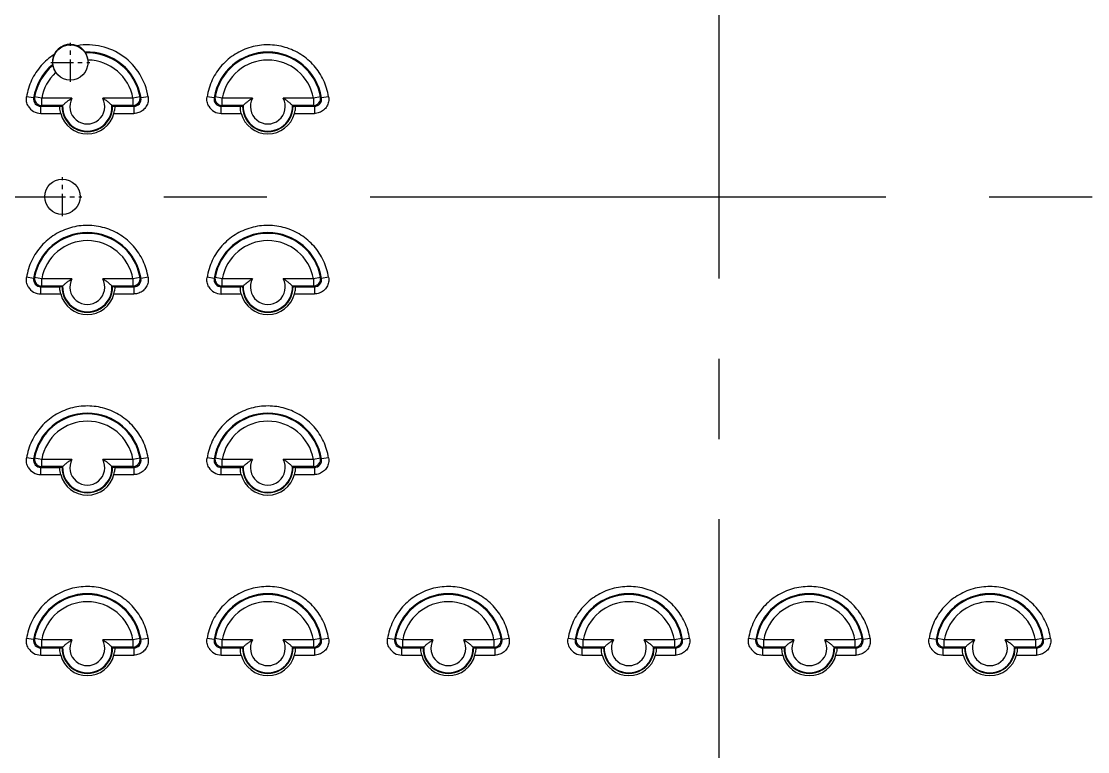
# Model space of a CAD drawing. Header units: millimetres. Extents: x 2151 to 2806, y 681 to 1136.
# Drawn here: x 2571.8 to 2630.9, y 838.9 to 879.3 of the extents above; entities that cross this region are included whole.
import ezdxf

# ---------------------------------------------------------------- set-up
doc = ezdxf.new("R2010")
doc.units = ezdxf.units.MM
doc.linetypes.add('CENTER', pattern=[50.8, 31.75, -6.35, 6.35, -6.35])

msp = doc.modelspace()

# ---------------------------------------------------------------- linework, layer by layer
at = {"color": 1, "linetype": 'CENTER', "ltscale": 0.7}
msp.add_line((2610.463, 793.947), (2610.463, 943.723), dxfattribs=at)
at = {"color": 1, "linetype": 'CENTER', "ltscale": 0.039162}
for p, q in [((2574.523, 875.958), (2574.523, 878.112)), ((2573.446, 877.035), (2575.6, 877.035)), ((2574.084, 868.519), (2574.084, 870.673)), ((2573.007, 869.596), (2575.161, 869.596))]:
    msp.add_line(p, q, dxfattribs=at)
at = {"color": 7, "linetype": 'Continuous'}
for p, q in [((2572.489, 875.072), (2572.094, 875.136)), ((2572.934, 875.052), (2572.541, 875.123)), ((2572.934, 874.652), (2572.934, 875.052)), ((2574.608, 875.052), (2572.934, 875.052)), ((2577.99, 875.052), (2576.317, 875.052)), ((2578.385, 875.123), (2577.991, 875.052)), ((2577.991, 875.052), (2577.991, 874.652)), ((2578.831, 875.136), (2578.437, 875.072)), ((2582.489, 875.072), (2582.094, 875.136)), ((2582.934, 875.052), (2582.541, 875.123)), ((2582.934, 874.652), (2582.934, 875.052)), ((2584.608, 875.052), (2582.934, 875.052)), ((2587.99, 875.052), (2586.317, 875.052)), ((2588.385, 875.123), (2587.991, 875.052)), ((2587.991, 875.052), (2587.991, 874.652)), ((2588.831, 875.136), (2588.437, 875.072)), ((2572.883, 874.21), (2572.883, 874.609)), ((2572.883, 874.609), (2573.952, 874.609)), ((2574.096, 874.652), (2572.934, 874.652)), ((2573.963, 874.62), (2574.063, 874.62)), ((2577.991, 874.652), (2576.83, 874.652)), ((2576.862, 874.62), (2576.962, 874.62)), ((2576.974, 874.609), (2578.042, 874.609)), ((2578.042, 874.609), (2578.042, 874.21)), ((2582.883, 874.21), (2582.883, 874.609)), ((2582.883, 874.609), (2583.952, 874.609)), ((2584.096, 874.652), (2582.934, 874.652)), ((2583.963, 874.62), (2584.063, 874.62)), ((2587.991, 874.652), (2586.83, 874.652)), ((2586.862, 874.62), (2586.962, 874.62)), ((2586.974, 874.609), (2588.042, 874.609)), ((2588.042, 874.609), (2588.042, 874.21)), ((2572.883, 874.21), (2573.988, 874.21)), ((2576.937, 874.21), (2578.042, 874.21)), ((2582.883, 874.21), (2583.988, 874.21)), ((2586.937, 874.21), (2588.042, 874.21)), ((2572.489, 865.072), (2572.094, 865.136)), ((2572.934, 865.052), (2572.541, 865.123)), ((2572.934, 864.652), (2572.934, 865.052)), ((2574.608, 865.052), (2572.934, 865.052)), ((2577.99, 865.052), (2576.317, 865.052)), ((2578.385, 865.123), (2577.991, 865.052)), ((2577.991, 865.052), (2577.991, 864.652)), ((2578.831, 865.136), (2578.437, 865.072)), ((2582.489, 865.072), (2582.094, 865.136)), ((2582.934, 865.052), (2582.541, 865.123)), ((2582.934, 864.652), (2582.934, 865.052)), ((2584.608, 865.052), (2582.934, 865.052)), ((2587.99, 865.052), (2586.317, 865.052)), ((2588.385, 865.123), (2587.991, 865.052)), ((2587.991, 865.052), (2587.991, 864.652)), ((2588.831, 865.136), (2588.437, 865.072)), ((2572.883, 864.21), (2572.883, 864.609)), ((2572.883, 864.609), (2573.952, 864.609)), ((2574.096, 864.652), (2572.934, 864.652)), ((2573.963, 864.62), (2574.063, 864.62)), ((2577.991, 864.652), (2576.83, 864.652)), ((2576.862, 864.62), (2576.962, 864.62)), ((2576.974, 864.609), (2578.042, 864.609)), ((2578.042, 864.609), (2578.042, 864.21)), ((2582.883, 864.21), (2582.883, 864.609)), ((2582.883, 864.609), (2583.952, 864.609)), ((2584.096, 864.652), (2582.934, 864.652)), ((2583.963, 864.62), (2584.063, 864.62)), ((2587.991, 864.652), (2586.83, 864.652)), ((2586.862, 864.62), (2586.962, 864.62)), ((2586.974, 864.609), (2588.042, 864.609)), ((2588.042, 864.609), (2588.042, 864.21)), ((2572.883, 864.21), (2573.988, 864.21)), ((2576.937, 864.21), (2578.042, 864.21)), ((2582.883, 864.21), (2583.988, 864.21)), ((2586.937, 864.21), (2588.042, 864.21)), ((2572.489, 855.072), (2572.094, 855.136)), ((2572.934, 855.052), (2572.541, 855.123)), ((2572.934, 854.652), (2572.934, 855.052)), ((2574.608, 855.052), (2572.934, 855.052)), ((2577.99, 855.052), (2576.317, 855.052)), ((2578.385, 855.123), (2577.991, 855.052)), ((2577.991, 855.052), (2577.991, 854.652)), ((2578.831, 855.136), (2578.437, 855.072)), ((2582.489, 855.072), (2582.094, 855.136)), ((2582.934, 855.052), (2582.541, 855.123)), ((2582.934, 854.652), (2582.934, 855.052)), ((2584.608, 855.052), (2582.934, 855.052)), ((2587.99, 855.052), (2586.317, 855.052)), ((2588.385, 855.123), (2587.991, 855.052)), ((2587.991, 855.052), (2587.991, 854.652)), ((2588.831, 855.136), (2588.437, 855.072)), ((2572.883, 854.21), (2572.883, 854.609)), ((2572.883, 854.609), (2573.952, 854.609)), ((2572.883, 854.21), (2573.988, 854.21)), ((2574.096, 854.652), (2572.934, 854.652)), ((2573.963, 854.62), (2574.063, 854.62)), ((2577.991, 854.652), (2576.83, 854.652)), ((2576.862, 854.62), (2576.962, 854.62)), ((2576.937, 854.21), (2578.042, 854.21)), ((2576.974, 854.609), (2578.042, 854.609)), ((2578.042, 854.609), (2578.042, 854.21)), ((2582.883, 854.21), (2582.883, 854.609)), ((2582.883, 854.609), (2583.952, 854.609)), ((2582.883, 854.21), (2583.988, 854.21)), ((2584.096, 854.652), (2582.934, 854.652)), ((2583.963, 854.62), (2584.063, 854.62)), ((2587.991, 854.652), (2586.83, 854.652)), ((2586.862, 854.62), (2586.962, 854.62)), ((2586.937, 854.21), (2588.042, 854.21)), ((2586.974, 854.609), (2588.042, 854.609)), ((2588.042, 854.609), (2588.042, 854.21)), ((2572.489, 845.072), (2572.094, 845.136)), ((2572.934, 845.052), (2572.541, 845.123)), ((2572.934, 844.652), (2572.934, 845.052)), ((2574.608, 845.052), (2572.934, 845.052)), ((2577.99, 845.052), (2576.317, 845.052)), ((2578.385, 845.123), (2577.991, 845.052)), ((2577.991, 845.052), (2577.991, 844.652)), ((2578.831, 845.136), (2578.437, 845.072)), ((2582.489, 845.072), (2582.094, 845.136)), ((2582.934, 845.052), (2582.541, 845.123)), ((2582.934, 844.652), (2582.934, 845.052)), ((2584.608, 845.052), (2582.934, 845.052)), ((2587.99, 845.052), (2586.317, 845.052)), ((2588.385, 845.123), (2587.991, 845.052)), ((2587.991, 845.052), (2587.991, 844.652)), ((2588.831, 845.136), (2588.437, 845.072)), ((2592.489, 845.072), (2592.094, 845.136)), ((2592.934, 845.052), (2592.541, 845.123)), ((2592.934, 844.652), (2592.934, 845.052)), ((2594.608, 845.052), (2592.934, 845.052)), ((2597.99, 845.052), (2596.317, 845.052)), ((2598.385, 845.123), (2597.991, 845.052)), ((2597.991, 845.052), (2597.991, 844.652)), ((2598.831, 845.136), (2598.437, 845.072)), ((2602.489, 845.072), (2602.094, 845.136)), ((2602.934, 845.052), (2602.541, 845.123)), ((2604.608, 845.052), (2602.934, 845.052)), ((2602.934, 844.652), (2602.934, 845.052)), ((2607.99, 845.052), (2606.317, 845.052)), ((2608.385, 845.123), (2607.991, 845.052)), ((2607.991, 845.052), (2607.991, 844.652)), ((2608.831, 845.136), (2608.437, 845.072)), ((2612.489, 845.072), (2612.094, 845.136)), ((2612.934, 845.052), (2612.541, 845.123)), ((2614.608, 845.052), (2612.934, 845.052)), ((2612.934, 844.652), (2612.934, 845.052)), ((2617.99, 845.052), (2616.317, 845.052)), ((2618.385, 845.123), (2617.991, 845.052)), ((2617.991, 845.052), (2617.991, 844.652)), ((2618.831, 845.136), (2618.437, 845.072)), ((2622.489, 845.072), (2622.094, 845.136)), ((2622.934, 845.052), (2622.541, 845.123)), ((2624.608, 845.052), (2622.934, 845.052)), ((2622.934, 844.652), (2622.934, 845.052)), ((2627.99, 845.052), (2626.317, 845.052)), ((2628.385, 845.123), (2627.991, 845.052)), ((2627.991, 845.052), (2627.991, 844.652)), ((2628.831, 845.136), (2628.437, 845.072)), ((2572.883, 844.21), (2572.883, 844.609)), ((2572.883, 844.609), (2573.952, 844.609)), ((2572.883, 844.21), (2573.988, 844.21)), ((2574.096, 844.652), (2572.934, 844.652)), ((2573.963, 844.62), (2574.063, 844.62)), ((2577.991, 844.652), (2576.83, 844.652)), ((2576.862, 844.62), (2576.962, 844.62)), ((2576.937, 844.21), (2578.042, 844.21)), ((2576.974, 844.609), (2578.042, 844.609)), ((2578.042, 844.609), (2578.042, 844.21)), ((2582.883, 844.21), (2582.883, 844.609)), ((2582.883, 844.609), (2583.952, 844.609)), ((2582.883, 844.21), (2583.988, 844.21)), ((2584.096, 844.652), (2582.934, 844.652)), ((2583.963, 844.62), (2584.063, 844.62)), ((2587.991, 844.652), (2586.83, 844.652)), ((2586.862, 844.62), (2586.962, 844.62)), ((2586.937, 844.21), (2588.042, 844.21)), ((2586.974, 844.609), (2588.042, 844.609)), ((2588.042, 844.609), (2588.042, 844.21)), ((2592.883, 844.609), (2593.952, 844.609)), ((2592.883, 844.21), (2592.883, 844.609)), ((2592.883, 844.21), (2593.988, 844.21)), ((2594.096, 844.652), (2592.934, 844.652)), ((2593.963, 844.62), (2594.063, 844.62)), ((2597.991, 844.652), (2596.83, 844.652)), ((2596.862, 844.62), (2596.962, 844.62)), ((2596.937, 844.21), (2598.042, 844.21)), ((2596.974, 844.609), (2598.042, 844.609)), ((2598.042, 844.609), (2598.042, 844.21)), ((2602.883, 844.609), (2603.952, 844.609)), ((2602.883, 844.21), (2602.883, 844.609)), ((2602.883, 844.21), (2603.988, 844.21)), ((2604.096, 844.652), (2602.934, 844.652)), ((2603.963, 844.62), (2604.063, 844.62)), ((2607.991, 844.652), (2606.83, 844.652)), ((2606.862, 844.62), (2606.962, 844.62)), ((2606.937, 844.21), (2608.042, 844.21)), ((2606.974, 844.609), (2608.042, 844.609)), ((2608.042, 844.609), (2608.042, 844.21)), ((2612.883, 844.609), (2613.952, 844.609)), ((2612.883, 844.21), (2612.883, 844.609)), ((2612.883, 844.21), (2613.988, 844.21)), ((2614.096, 844.652), (2612.934, 844.652)), ((2613.963, 844.62), (2614.063, 844.62)), ((2617.991, 844.652), (2616.83, 844.652)), ((2616.862, 844.62), (2616.962, 844.62)), ((2616.937, 844.21), (2618.042, 844.21)), ((2616.974, 844.609), (2618.042, 844.609)), ((2618.042, 844.609), (2618.042, 844.21)), ((2622.883, 844.609), (2623.952, 844.609)), ((2622.883, 844.21), (2622.883, 844.609)), ((2622.883, 844.21), (2623.988, 844.21)), ((2624.096, 844.652), (2622.934, 844.652)), ((2623.963, 844.62), (2624.063, 844.62)), ((2627.991, 844.652), (2626.83, 844.652)), ((2626.862, 844.62), (2626.962, 844.62)), ((2626.937, 844.21), (2628.042, 844.21)), ((2626.974, 844.609), (2628.042, 844.609)), ((2628.042, 844.609), (2628.042, 844.21))]:
    msp.add_line(p, q, dxfattribs=at)
at = {"color": 1, "linetype": 'CENTER', "ltscale": 0.9}
msp.add_line((2499.688, 869.596), (2726.342, 869.596), dxfattribs=at)
at = {"color": 7, "linetype": 'Continuous'}
for centre in [(2574.523, 877.035), (2574.084, 869.596)]:
    msp.add_circle(centre, 0.979, dxfattribs=at)
for centre, radius, start, end in [((2574.523, 877.035), 1, 67.78946, 154.33184), ((2575.463, 874.596), 3.412, 9.06169, 99.47011), ((2575.463, 874.596), 3.012, 9.10237, 92.28818), ((2574.495, 877.173), 0.951, 24.19705, 27.01294), ((2575.463, 874.596), 2.969, 10.22569, 91.93103), ((2585.463, 874.596), 3.012, 9.10237, 170.89763), ((2585.463, 874.596), 2.969, 10.22569, 169.77418), ((2575.463, 874.596), 3.012, 129.83313, 170.89763), ((2575.463, 874.596), 2.969, 130.19027, 169.77418), ((2574.452, 877.157), 0.951, 195.10816, 197.92446), ((2575.463, 874.596), 2.569, 10.22851, 89.07067), ((2585.463, 874.596), 2.569, 10.22851, 169.77324), ((2575.463, 874.596), 2.569, 133.05063, 169.77324), ((2572.882, 875.008), 0.399, 170.87638, 270.15357), ((2577.946, 869.504), 7.797, 133.89223, 134.42603), ((2575.463, 874.596), 0.968, 151.89844, 28.10156), ((2577.99, 875.053), 0.4, 270.10403, 10.12189), ((2578.043, 875.008), 0.399, 269.85542, 9.24643), ((2573.102, 869.63), 7.621, 45.57064, 46.11672), ((2582.882, 875.008), 0.399, 170.87638, 270.15357), ((2587.946, 869.504), 7.797, 133.89223, 134.42603), ((2585.463, 874.596), 0.968, 151.89844, 28.10156), ((2587.99, 875.053), 0.4, 270.10403, 10.12189), ((2588.043, 875.008), 0.399, 269.85542, 9.24643), ((2583.102, 869.63), 7.621, 45.57064, 46.11672), ((2572.884, 875.01), 0.8, 210.57449, 269.97824), ((2575.463, 874.596), 1.4, 178.99954, 1.00046), ((2575.463, 874.596), 1.368, 177.63893, 2.36107), ((2575.662, 874.545), 1.319, 345.2528, 352.68797), ((2573.995, 871.604), 4.232, 45.25541, 45.46668), ((2573.525, 869.31), 6.963, 49.55524, 50.10223), ((2582.884, 875.01), 0.801, 210.57447, 269.97859), ((2585.463, 874.596), 1.4, 178.99954, 1.00046), ((2585.463, 874.596), 1.368, 177.63893, 2.36107), ((2585.662, 874.545), 1.319, 345.2528, 352.68797), ((2583.995, 871.604), 4.232, 45.25541, 45.46668), ((2583.525, 869.31), 6.963, 49.55524, 50.10223), ((2575.463, 874.596), 1.524, 194.67807, 345.32193), ((2585.463, 874.596), 1.524, 194.67807, 345.32193), ((2575.463, 864.596), 3.012, 9.10237, 170.89763), ((2575.463, 864.596), 2.969, 10.22569, 169.77418), ((2585.463, 864.596), 3.012, 9.10237, 170.89763), ((2585.463, 864.596), 2.969, 10.22569, 169.77418), ((2575.463, 864.596), 2.569, 10.22851, 169.77324), ((2585.463, 864.596), 2.569, 10.22851, 169.77324), ((2572.882, 865.008), 0.399, 170.87638, 270.15357), ((2577.946, 859.504), 7.797, 133.89223, 134.42603), ((2575.463, 864.596), 0.968, 151.89844, 28.10156), ((2577.99, 865.053), 0.4, 270.10403, 10.12189), ((2578.043, 865.008), 0.399, 269.85542, 9.24643), ((2573.102, 859.63), 7.621, 45.57064, 46.11672), ((2582.882, 865.008), 0.399, 170.87638, 270.15357), ((2587.946, 859.504), 7.797, 133.89223, 134.42603), ((2585.463, 864.596), 0.968, 151.89844, 28.10156), ((2587.99, 865.053), 0.4, 270.10403, 10.12189), ((2588.043, 865.008), 0.399, 269.85542, 9.24643), ((2583.102, 859.63), 7.621, 45.57064, 46.11672), ((2572.884, 865.01), 0.8, 210.57449, 269.97823), ((2575.463, 864.596), 1.4, 178.99954, 1.00046), ((2575.463, 864.596), 1.368, 177.63893, 2.36107), ((2575.662, 864.545), 1.319, 345.2528, 352.68797), ((2573.995, 861.604), 4.232, 45.25541, 45.46668), ((2573.525, 859.31), 6.963, 49.55524, 50.10223), ((2582.884, 865.01), 0.801, 210.57447, 269.97858), ((2585.463, 864.596), 1.4, 178.99954, 1.00046), ((2585.463, 864.596), 1.368, 177.63893, 2.36107), ((2585.662, 864.545), 1.319, 345.2528, 352.68797), ((2583.995, 861.604), 4.232, 45.25541, 45.46668), ((2583.525, 859.31), 6.963, 49.55524, 50.10223), ((2575.463, 864.596), 1.524, 194.67807, 345.32193), ((2585.463, 864.596), 1.524, 194.67807, 345.32193), ((2575.463, 854.596), 3.012, 9.10237, 170.89763), ((2575.463, 854.596), 2.969, 10.22569, 169.77418), ((2575.463, 854.596), 2.569, 10.22851, 169.77324), ((2585.463, 854.596), 3.012, 9.10237, 170.89763), ((2585.463, 854.596), 2.969, 10.22569, 169.77418), ((2585.463, 854.596), 2.569, 10.22851, 169.77324), ((2572.882, 855.008), 0.399, 170.87638, 270.15357), ((2577.946, 849.504), 7.797, 133.89223, 134.42603), ((2575.463, 854.596), 0.968, 151.89844, 28.10156), ((2577.99, 855.053), 0.4, 270.10403, 10.12189), ((2578.043, 855.008), 0.399, 269.85542, 9.24643), ((2573.102, 849.63), 7.621, 45.57064, 46.11672), ((2582.882, 855.008), 0.399, 170.87638, 270.15357), ((2587.946, 849.504), 7.797, 133.89223, 134.42603), ((2585.463, 854.596), 0.968, 151.89844, 28.10156), ((2587.99, 855.053), 0.4, 270.10403, 10.12189), ((2588.043, 855.008), 0.399, 269.85542, 9.24643), ((2583.102, 849.63), 7.621, 45.57064, 46.11672), ((2572.884, 855.01), 0.8, 210.5745, 269.97823), ((2575.463, 854.596), 1.524, 194.67807, 345.32193), ((2575.463, 854.596), 1.4, 178.99954, 1.00046), ((2575.463, 854.596), 1.368, 177.63893, 2.36107), ((2575.662, 854.545), 1.319, 345.2528, 352.68797), ((2573.995, 851.604), 4.232, 45.25541, 45.46668), ((2573.525, 849.31), 6.963, 49.55524, 50.10223), ((2582.884, 855.01), 0.801, 210.57447, 269.97857), ((2585.463, 854.596), 1.524, 194.67807, 345.32193), ((2585.463, 854.596), 1.4, 178.99954, 1.00046), ((2585.463, 854.596), 1.368, 177.63893, 2.36107), ((2585.662, 854.545), 1.319, 345.2528, 352.68797), ((2583.995, 851.604), 4.232, 45.25541, 45.46668), ((2583.525, 849.31), 6.963, 49.55524, 50.10223), ((2575.463, 844.596), 3.012, 9.10237, 170.89763), ((2575.463, 844.596), 2.969, 10.22569, 169.77418), ((2575.463, 844.596), 2.569, 10.22851, 169.77324), ((2585.463, 844.596), 3.012, 9.10237, 170.89763), ((2585.463, 844.596), 2.969, 10.22569, 169.77418), ((2585.463, 844.596), 2.569, 10.22851, 169.77324), ((2595.463, 844.596), 3.012, 9.10237, 170.89763), ((2595.463, 844.596), 2.969, 10.22569, 169.77418), ((2595.463, 844.596), 2.569, 10.22851, 169.77324), ((2605.463, 844.596), 3.012, 9.10237, 170.89763), ((2605.463, 844.596), 2.969, 10.22569, 169.77418), ((2605.463, 844.596), 2.569, 10.22851, 169.77324), ((2615.463, 844.596), 3.012, 9.10237, 170.89763), ((2615.463, 844.596), 2.969, 10.22569, 169.77418), ((2615.463, 844.596), 2.569, 10.22851, 169.77324), ((2625.463, 844.596), 3.012, 9.10237, 170.89763), ((2625.463, 844.596), 2.969, 10.22569, 169.77418), ((2625.463, 844.596), 2.569, 10.22851, 169.77324), ((2572.882, 845.008), 0.399, 170.87638, 270.15357), ((2577.946, 839.504), 7.797, 133.89223, 134.42603), ((2575.463, 844.596), 0.968, 151.89844, 28.10156), ((2577.99, 845.053), 0.4, 270.10403, 10.12189), ((2578.043, 845.008), 0.399, 269.85543, 9.24643), ((2573.102, 839.63), 7.621, 45.57064, 46.11672), ((2582.882, 845.008), 0.399, 170.87638, 270.15357), ((2587.946, 839.504), 7.797, 133.89223, 134.42603), ((2585.463, 844.596), 0.968, 151.89844, 28.10156), ((2587.99, 845.053), 0.4, 270.10403, 10.12189), ((2588.043, 845.008), 0.399, 269.85542, 9.24643), ((2583.102, 839.63), 7.621, 45.57064, 46.11672), ((2592.882, 845.008), 0.399, 170.87638, 270.15357), ((2597.946, 839.504), 7.797, 133.89223, 134.42603), ((2595.463, 844.596), 0.968, 151.89844, 28.10156), ((2597.99, 845.053), 0.4, 270.10403, 10.12189), ((2598.043, 845.008), 0.399, 269.85542, 9.24643), ((2593.102, 839.63), 7.621, 45.57064, 46.11672), ((2602.882, 845.008), 0.399, 170.87638, 270.15357), ((2607.946, 839.504), 7.797, 133.89223, 134.42603), ((2605.463, 844.596), 0.968, 151.89844, 28.10156), ((2607.99, 845.053), 0.4, 270.10403, 10.12189), ((2608.043, 845.008), 0.399, 269.85542, 9.24643), ((2603.102, 839.63), 7.621, 45.57064, 46.11672), ((2612.882, 845.008), 0.399, 170.87638, 270.15357), ((2617.946, 839.504), 7.797, 133.89223, 134.42603), ((2615.463, 844.596), 0.968, 151.89844, 28.10156), ((2617.99, 845.053), 0.4, 270.10403, 10.12189), ((2618.043, 845.008), 0.399, 269.85543, 9.24643), ((2613.102, 839.63), 7.621, 45.57064, 46.11672), ((2622.882, 845.008), 0.399, 170.87638, 270.15357), ((2627.946, 839.504), 7.797, 133.89223, 134.42603), ((2625.463, 844.596), 0.968, 151.89844, 28.10156), ((2627.99, 845.053), 0.4, 270.10403, 10.12189), ((2628.043, 845.008), 0.399, 269.85542, 9.24643), ((2623.102, 839.63), 7.621, 45.57064, 46.11672), ((2572.884, 845.01), 0.8, 210.5745, 269.97823), ((2575.463, 844.596), 1.524, 194.67807, 345.32193), ((2575.463, 844.596), 1.4, 178.99954, 1.00046), ((2575.463, 844.596), 1.368, 177.63893, 2.36107), ((2575.662, 844.545), 1.319, 345.2528, 352.68797), ((2573.995, 841.604), 4.232, 45.25541, 45.46668), ((2573.525, 839.31), 6.963, 49.55524, 50.10223), ((2582.884, 845.01), 0.8, 210.57449, 269.97823), ((2585.463, 844.596), 1.524, 194.67807, 345.32193), ((2585.463, 844.596), 1.4, 178.99954, 1.00046), ((2585.463, 844.596), 1.368, 177.63893, 2.36107), ((2585.662, 844.545), 1.319, 345.2528, 352.68797), ((2583.995, 841.604), 4.232, 45.25541, 45.46668), ((2583.525, 839.31), 6.963, 49.55524, 50.10223), ((2592.884, 845.01), 0.8, 210.57449, 269.97824), ((2595.463, 844.596), 1.524, 194.67807, 345.32193), ((2595.463, 844.596), 1.4, 178.99954, 1.00046), ((2595.463, 844.596), 1.368, 177.63893, 2.36107), ((2595.662, 844.545), 1.319, 345.2528, 352.68797), ((2593.995, 841.604), 4.232, 45.25541, 45.46668), ((2593.525, 839.31), 6.963, 49.55524, 50.10223), ((2602.884, 845.01), 0.8, 210.57449, 269.97824), ((2605.463, 844.596), 1.524, 194.67807, 345.32193), ((2605.463, 844.596), 1.4, 178.99954, 1.00046), ((2605.463, 844.596), 1.368, 177.63893, 2.36107), ((2605.662, 844.545), 1.319, 345.2528, 352.68797), ((2603.995, 841.604), 4.232, 45.25541, 45.46668), ((2603.525, 839.31), 6.963, 49.55524, 50.10223), ((2612.884, 845.01), 0.8, 210.57449, 269.97825), ((2615.463, 844.596), 1.524, 194.67807, 345.32193), ((2615.463, 844.596), 1.4, 178.99954, 1.00046), ((2615.463, 844.596), 1.368, 177.63893, 2.36107), ((2615.662, 844.545), 1.319, 345.2528, 352.68797), ((2613.995, 841.604), 4.232, 45.25541, 45.46668), ((2613.525, 839.31), 6.963, 49.55524, 50.10223), ((2622.884, 845.01), 0.8, 210.57449, 269.97825), ((2625.463, 844.596), 1.524, 194.67807, 345.32193), ((2625.463, 844.596), 1.4, 178.99954, 1.00046), ((2625.463, 844.596), 1.368, 177.63893, 2.36107), ((2625.662, 844.545), 1.319, 345.2528, 352.68797), ((2623.995, 841.604), 4.232, 45.25541, 45.46668), ((2623.525, 839.31), 6.963, 49.55524, 50.10223)]:
    msp.add_arc(centre, radius, start, end, dxfattribs=at)
for points, start_tangent, end_tangent in [([(2575.342, 877.605), (2575.315, 877.644), (2575.234, 877.738), (2575.095, 877.856), (2574.901, 877.961)], (-0.454188, 0.890906), (-0.925801, 0.378011)), ([(2588.831, 875.133), (2588.549, 876.05), (2588.024, 876.85), (2587.297, 877.472), (2586.426, 877.869), (2585.479, 878.007), (2584.531, 877.878), (2583.656, 877.49), (2582.924, 876.875), (2582.385, 876.069), (2582.094, 875.121)], (-0.1582, 0.987407), (-0.1582, -0.987407)), ([(2573.622, 877.468), (2572.906, 876.855), (2572.379, 876.056), (2572.094, 875.121)], (-0.841971, -0.539523), (-0.1582, -0.987407)), ([(2573.622, 877.468), (2573.549, 877.261), (2573.525, 877.08), (2573.528, 876.956), (2573.533, 876.909)], (-0.433158, -0.901318), (0.260649, -0.965434)), ([(2575.504, 877.165), (2575.457, 877.363), (2575.393, 877.509), (2575.363, 877.563)], (-0.130937, 0.991391), (-0.409869, 0.912144)), ([(2573.547, 876.864), (2573.56, 876.803), (2573.611, 876.651), (2573.709, 876.473)], (0.307766, -0.951462), (0.567809, -0.823161)), ([(2572.195, 874.603), (2572.098, 874.86), (2572.094, 875.121)], (-0.508458, 0.861087), (0.158023, 0.987435)), ([(2572.541, 875.123), (2572.567, 874.895), (2572.628, 874.796)], (-0.179302, -0.983794), (0.641293, -0.767296)), ([(2574.096, 874.652), (2574.161, 874.713), (2574.29, 874.826), (2574.446, 874.945), (2574.608, 875.052)], (0.721525, 0.692388), (0.857623, 0.514278)), ([(2576.83, 874.652), (2576.764, 874.713), (2576.635, 874.826), (2576.479, 874.945), (2576.317, 875.052)], (-0.721525, 0.692388), (-0.857623, 0.514278)), ([(2578.831, 875.133), (2578.827, 874.86), (2578.731, 874.603), (2578.551, 874.393), (2578.313, 874.257), (2578.042, 874.21)], (0.158024, -0.987435), (-1, -0.000075)), ([(2582.195, 874.603), (2582.098, 874.86), (2582.094, 875.121)], (-0.508457, 0.861087), (0.158023, 0.987435)), ([(2582.541, 875.123), (2582.567, 874.895), (2582.628, 874.796)], (-0.179302, -0.983794), (0.641293, -0.767296)), ([(2584.096, 874.652), (2584.161, 874.713), (2584.29, 874.826), (2584.446, 874.945), (2584.608, 875.052)], (0.721525, 0.692388), (0.857623, 0.514278)), ([(2586.83, 874.652), (2586.764, 874.713), (2586.635, 874.826), (2586.479, 874.945), (2586.317, 875.052)], (-0.721525, 0.692388), (-0.857623, 0.514278)), ([(2588.831, 875.133), (2588.827, 874.86), (2588.731, 874.603), (2588.551, 874.393), (2588.313, 874.257), (2588.042, 874.21)], (0.158024, -0.987435), (-1, -0.000075)), ([(2572.628, 874.796), (2572.714, 874.719), (2572.934, 874.652)], (0.641293, -0.767296), (0.999989, -0.004602)), ([(2573.988, 874.21), (2573.955, 874.377), (2573.945, 874.515), (2573.949, 874.596)], (-0.253388, 0.967365), (0.12877, 0.991674)), ([(2573.949, 874.596), (2573.952, 874.609)], (0.12877, 0.991674), (0.710254, 0.703945)), ([(2576.977, 874.596), (2576.98, 874.515), (2576.97, 874.377)], (0.12877, -0.991674), (-0.125954, -0.992036)), ([(2582.628, 874.796), (2582.714, 874.719), (2582.934, 874.652)], (0.641293, -0.767296), (0.999989, -0.004602)), ([(2583.988, 874.21), (2583.955, 874.377), (2583.945, 874.515), (2583.949, 874.596)], (-0.253388, 0.967365), (0.12877, 0.991674)), ([(2583.949, 874.596), (2583.952, 874.609)], (0.12877, 0.991674), (0.710254, 0.703945)), ([(2586.977, 874.596), (2586.98, 874.515), (2586.97, 874.377)], (0.12877, -0.991674), (-0.125954, -0.992036)), ([(2578.831, 865.133), (2578.549, 866.05), (2578.024, 866.85), (2577.297, 867.472), (2576.426, 867.869), (2575.479, 868.007), (2574.531, 867.878), (2573.656, 867.49), (2572.924, 866.875), (2572.385, 866.069), (2572.094, 865.121)], (-0.1582, 0.987407), (-0.1582, -0.987407)), ([(2588.831, 865.133), (2588.549, 866.05), (2588.024, 866.85), (2587.297, 867.472), (2586.426, 867.869), (2585.479, 868.007), (2584.531, 867.878), (2583.656, 867.49), (2582.924, 866.875), (2582.385, 866.069), (2582.094, 865.121)], (-0.1582, 0.987407), (-0.1582, -0.987407)), ([(2572.195, 864.603), (2572.098, 864.86), (2572.094, 865.121)], (-0.508458, 0.861087), (0.158023, 0.987435)), ([(2572.541, 865.123), (2572.567, 864.895), (2572.628, 864.796)], (-0.179302, -0.983794), (0.641293, -0.767296)), ([(2574.096, 864.652), (2574.161, 864.713), (2574.29, 864.826), (2574.446, 864.945), (2574.608, 865.052)], (0.721525, 0.692388), (0.857623, 0.514278)), ([(2576.83, 864.652), (2576.764, 864.713), (2576.635, 864.826), (2576.479, 864.945), (2576.317, 865.052)], (-0.721525, 0.692388), (-0.857623, 0.514278)), ([(2578.831, 865.133), (2578.827, 864.86), (2578.731, 864.603), (2578.551, 864.393), (2578.313, 864.257), (2578.042, 864.21)], (0.158024, -0.987435), (-1, -0.000075)), ([(2582.195, 864.603), (2582.098, 864.86), (2582.094, 865.121)], (-0.508457, 0.861087), (0.158023, 0.987435)), ([(2582.541, 865.123), (2582.567, 864.895), (2582.628, 864.796)], (-0.179302, -0.983794), (0.641293, -0.767296)), ([(2584.096, 864.652), (2584.161, 864.713), (2584.29, 864.826), (2584.446, 864.945), (2584.608, 865.052)], (0.721525, 0.692388), (0.857623, 0.514278)), ([(2586.83, 864.652), (2586.764, 864.713), (2586.635, 864.826), (2586.479, 864.945), (2586.317, 865.052)], (-0.721525, 0.692388), (-0.857623, 0.514278)), ([(2588.831, 865.133), (2588.827, 864.86), (2588.731, 864.603), (2588.551, 864.393), (2588.313, 864.257), (2588.042, 864.21)], (0.158024, -0.987435), (-1, -0.000075)), ([(2572.628, 864.796), (2572.714, 864.719), (2572.934, 864.652)], (0.641293, -0.767296), (0.999989, -0.004602)), ([(2573.988, 864.21), (2573.955, 864.377), (2573.945, 864.515), (2573.949, 864.596)], (-0.253388, 0.967365), (0.12877, 0.991674)), ([(2573.949, 864.596), (2573.952, 864.609)], (0.12877, 0.991674), (0.710254, 0.703945)), ([(2576.977, 864.596), (2576.98, 864.515), (2576.97, 864.377)], (0.12877, -0.991674), (-0.125954, -0.992036)), ([(2582.628, 864.796), (2582.714, 864.719), (2582.934, 864.652)], (0.641293, -0.767296), (0.999989, -0.004602)), ([(2583.988, 864.21), (2583.955, 864.377), (2583.945, 864.515), (2583.949, 864.596)], (-0.253388, 0.967365), (0.12877, 0.991674)), ([(2583.949, 864.596), (2583.952, 864.609)], (0.12877, 0.991674), (0.710254, 0.703945)), ([(2586.977, 864.596), (2586.98, 864.515), (2586.97, 864.377)], (0.12877, -0.991674), (-0.125954, -0.992036)), ([(2578.831, 855.133), (2578.549, 856.05), (2578.024, 856.85), (2577.297, 857.472), (2576.426, 857.869), (2575.479, 858.007), (2574.531, 857.878), (2573.656, 857.49), (2572.924, 856.875), (2572.385, 856.069), (2572.094, 855.121)], (-0.1582, 0.987407), (-0.1582, -0.987407)), ([(2588.831, 855.133), (2588.549, 856.05), (2588.024, 856.85), (2587.297, 857.472), (2586.426, 857.869), (2585.479, 858.007), (2584.531, 857.878), (2583.656, 857.49), (2582.924, 856.875), (2582.385, 856.069), (2582.094, 855.121)], (-0.1582, 0.987407), (-0.1582, -0.987407)), ([(2572.195, 854.603), (2572.098, 854.86), (2572.094, 855.121)], (-0.508458, 0.861087), (0.158023, 0.987435)), ([(2572.541, 855.123), (2572.567, 854.895), (2572.628, 854.796)], (-0.179302, -0.983794), (0.641293, -0.767296)), ([(2574.096, 854.652), (2574.161, 854.713), (2574.29, 854.826), (2574.446, 854.945), (2574.608, 855.052)], (0.721525, 0.692388), (0.857623, 0.514278)), ([(2576.83, 854.652), (2576.764, 854.713), (2576.635, 854.826), (2576.479, 854.945), (2576.317, 855.052)], (-0.721525, 0.692388), (-0.857623, 0.514278)), ([(2578.831, 855.133), (2578.827, 854.86), (2578.731, 854.603), (2578.551, 854.393), (2578.313, 854.257), (2578.042, 854.21)], (0.158024, -0.987435), (-1, -0.000075)), ([(2582.195, 854.603), (2582.098, 854.86), (2582.094, 855.121)], (-0.508457, 0.861087), (0.158023, 0.987435)), ([(2582.541, 855.123), (2582.567, 854.895), (2582.628, 854.796)], (-0.179302, -0.983794), (0.641293, -0.767296)), ([(2584.096, 854.652), (2584.161, 854.713), (2584.29, 854.826), (2584.446, 854.945), (2584.608, 855.052)], (0.721525, 0.692388), (0.857623, 0.514278)), ([(2586.83, 854.652), (2586.764, 854.713), (2586.635, 854.826), (2586.479, 854.945), (2586.317, 855.052)], (-0.721525, 0.692388), (-0.857623, 0.514278)), ([(2588.831, 855.133), (2588.827, 854.86), (2588.731, 854.603), (2588.551, 854.393), (2588.313, 854.257), (2588.042, 854.21)], (0.158024, -0.987435), (-1, -0.000075)), ([(2572.628, 854.796), (2572.714, 854.719), (2572.934, 854.652)], (0.641293, -0.767296), (0.999989, -0.004602)), ([(2573.988, 854.21), (2573.955, 854.377), (2573.945, 854.515), (2573.949, 854.596)], (-0.253388, 0.967365), (0.12877, 0.991674)), ([(2573.949, 854.596), (2573.952, 854.609)], (0.12877, 0.991674), (0.710254, 0.703945)), ([(2576.977, 854.596), (2576.98, 854.515), (2576.97, 854.377)], (0.12877, -0.991674), (-0.125954, -0.992036)), ([(2582.628, 854.796), (2582.714, 854.719), (2582.934, 854.652)], (0.641293, -0.767296), (0.999989, -0.004602)), ([(2583.988, 854.21), (2583.955, 854.377), (2583.945, 854.515), (2583.949, 854.596)], (-0.253388, 0.967365), (0.12877, 0.991674)), ([(2583.949, 854.596), (2583.952, 854.609)], (0.12877, 0.991674), (0.710254, 0.703945)), ([(2586.977, 854.596), (2586.98, 854.515), (2586.97, 854.377)], (0.12877, -0.991674), (-0.125954, -0.992036)), ([(2578.831, 845.133), (2578.549, 846.05), (2578.024, 846.85), (2577.297, 847.472), (2576.426, 847.869), (2575.479, 848.007), (2574.531, 847.878), (2573.656, 847.49), (2572.924, 846.875), (2572.385, 846.069), (2572.094, 845.121)], (-0.1582, 0.987407), (-0.1582, -0.987407)), ([(2588.831, 845.133), (2588.549, 846.05), (2588.024, 846.85), (2587.297, 847.472), (2586.426, 847.869), (2585.479, 848.007), (2584.531, 847.878), (2583.656, 847.49), (2582.924, 846.875), (2582.385, 846.069), (2582.094, 845.121)], (-0.1582, 0.987407), (-0.1582, -0.987407)), ([(2598.831, 845.133), (2598.549, 846.05), (2598.024, 846.85), (2597.297, 847.472), (2596.426, 847.869), (2595.479, 848.007), (2594.531, 847.878), (2593.656, 847.49), (2592.924, 846.875), (2592.385, 846.069), (2592.094, 845.121)], (-0.1582, 0.987407), (-0.1582, -0.987407)), ([(2608.831, 845.133), (2608.549, 846.05), (2608.024, 846.85), (2607.297, 847.472), (2606.426, 847.869), (2605.479, 848.007), (2604.531, 847.878), (2603.656, 847.49), (2602.924, 846.875), (2602.385, 846.069), (2602.094, 845.121)], (-0.1582, 0.987407), (-0.1582, -0.987407)), ([(2618.831, 845.133), (2618.549, 846.05), (2618.024, 846.85), (2617.297, 847.472), (2616.426, 847.869), (2615.479, 848.007), (2614.531, 847.878), (2613.656, 847.49), (2612.924, 846.875), (2612.385, 846.069), (2612.094, 845.121)], (-0.1582, 0.987407), (-0.1582, -0.987407)), ([(2628.831, 845.133), (2628.549, 846.05), (2628.024, 846.85), (2627.297, 847.472), (2626.426, 847.869), (2625.479, 848.007), (2624.531, 847.878), (2623.656, 847.49), (2622.924, 846.875), (2622.385, 846.069), (2622.094, 845.121)], (-0.1582, 0.987407), (-0.1582, -0.987407)), ([(2572.195, 844.603), (2572.098, 844.86), (2572.094, 845.121)], (-0.508458, 0.861087), (0.158023, 0.987435)), ([(2572.541, 845.123), (2572.567, 844.895), (2572.628, 844.796)], (-0.179302, -0.983794), (0.641293, -0.767296)), ([(2572.628, 844.796), (2572.714, 844.719), (2572.934, 844.652)], (0.641293, -0.767296), (0.999989, -0.004602)), ([(2574.096, 844.652), (2574.161, 844.713), (2574.29, 844.826), (2574.446, 844.945), (2574.608, 845.052)], (0.721525, 0.692388), (0.857623, 0.514278)), ([(2576.83, 844.652), (2576.764, 844.713), (2576.635, 844.826), (2576.479, 844.945), (2576.317, 845.052)], (-0.721525, 0.692388), (-0.857623, 0.514278)), ([(2578.831, 845.133), (2578.827, 844.86), (2578.731, 844.603), (2578.551, 844.393), (2578.313, 844.257), (2578.042, 844.21)], (0.158024, -0.987435), (-1, -0.000075)), ([(2582.195, 844.603), (2582.098, 844.86), (2582.094, 845.121)], (-0.508458, 0.861087), (0.158023, 0.987435)), ([(2582.541, 845.123), (2582.567, 844.895), (2582.628, 844.796)], (-0.179302, -0.983794), (0.641293, -0.767296)), ([(2582.628, 844.796), (2582.714, 844.719), (2582.934, 844.652)], (0.641293, -0.767296), (0.999989, -0.004602)), ([(2584.096, 844.652), (2584.161, 844.713), (2584.29, 844.826), (2584.446, 844.945), (2584.608, 845.052)], (0.721525, 0.692388), (0.857623, 0.514278)), ([(2586.83, 844.652), (2586.764, 844.713), (2586.635, 844.826), (2586.479, 844.945), (2586.317, 845.052)], (-0.721525, 0.692388), (-0.857623, 0.514278)), ([(2588.831, 845.133), (2588.827, 844.86), (2588.731, 844.603), (2588.551, 844.393), (2588.313, 844.257), (2588.042, 844.21)], (0.158024, -0.987435), (-1, -0.000075)), ([(2592.195, 844.603), (2592.098, 844.86), (2592.094, 845.121)], (-0.508458, 0.861087), (0.158023, 0.987435)), ([(2592.541, 845.123), (2592.567, 844.895), (2592.628, 844.796)], (-0.179302, -0.983794), (0.641293, -0.767296)), ([(2592.628, 844.796), (2592.714, 844.719), (2592.934, 844.652)], (0.641293, -0.767296), (0.999989, -0.004602)), ([(2594.096, 844.652), (2594.161, 844.713), (2594.29, 844.826), (2594.446, 844.945), (2594.608, 845.052)], (0.721525, 0.692388), (0.857623, 0.514278)), ([(2596.83, 844.652), (2596.764, 844.713), (2596.635, 844.826), (2596.479, 844.945), (2596.317, 845.052)], (-0.721525, 0.692388), (-0.857623, 0.514278)), ([(2598.831, 845.133), (2598.827, 844.86), (2598.731, 844.603), (2598.551, 844.393), (2598.313, 844.257), (2598.042, 844.21)], (0.158024, -0.987435), (-1, -0.000075)), ([(2602.195, 844.603), (2602.098, 844.86), (2602.094, 845.121)], (-0.508458, 0.861087), (0.158023, 0.987435)), ([(2602.541, 845.123), (2602.567, 844.895), (2602.628, 844.796)], (-0.179302, -0.983794), (0.641293, -0.767296)), ([(2602.628, 844.796), (2602.714, 844.719), (2602.934, 844.652)], (0.641293, -0.767296), (0.999989, -0.004602)), ([(2604.096, 844.652), (2604.161, 844.713), (2604.29, 844.826), (2604.446, 844.945), (2604.608, 845.052)], (0.721525, 0.692388), (0.857623, 0.514278)), ([(2606.83, 844.652), (2606.764, 844.713), (2606.635, 844.826), (2606.479, 844.945), (2606.317, 845.052)], (-0.721525, 0.692388), (-0.857623, 0.514278)), ([(2608.831, 845.133), (2608.827, 844.86), (2608.731, 844.603), (2608.551, 844.393), (2608.313, 844.257), (2608.042, 844.21)], (0.158024, -0.987435), (-1, -0.000075)), ([(2612.195, 844.603), (2612.098, 844.86), (2612.094, 845.121)], (-0.508458, 0.861087), (0.158023, 0.987435)), ([(2612.541, 845.123), (2612.567, 844.895), (2612.628, 844.796)], (-0.179302, -0.983794), (0.641293, -0.767296)), ([(2612.628, 844.796), (2612.714, 844.719), (2612.934, 844.652)], (0.641293, -0.767296), (0.999989, -0.004602)), ([(2614.096, 844.652), (2614.161, 844.713), (2614.29, 844.826), (2614.446, 844.945), (2614.608, 845.052)], (0.721525, 0.692388), (0.857623, 0.514278)), ([(2616.83, 844.652), (2616.764, 844.713), (2616.635, 844.826), (2616.479, 844.945), (2616.317, 845.052)], (-0.721525, 0.692388), (-0.857623, 0.514278)), ([(2618.831, 845.133), (2618.827, 844.86), (2618.731, 844.603), (2618.551, 844.393), (2618.313, 844.257), (2618.042, 844.21)], (0.158024, -0.987435), (-1, -0.000075)), ([(2622.195, 844.603), (2622.098, 844.86), (2622.094, 845.121)], (-0.508458, 0.861087), (0.158023, 0.987435)), ([(2622.541, 845.123), (2622.567, 844.895), (2622.628, 844.796)], (-0.179302, -0.983794), (0.641293, -0.767296)), ([(2622.628, 844.796), (2622.714, 844.719), (2622.934, 844.652)], (0.641293, -0.767296), (0.999989, -0.004602)), ([(2624.096, 844.652), (2624.161, 844.713), (2624.29, 844.826), (2624.446, 844.945), (2624.608, 845.052)], (0.721525, 0.692388), (0.857623, 0.514278)), ([(2626.83, 844.652), (2626.764, 844.713), (2626.635, 844.826), (2626.479, 844.945), (2626.317, 845.052)], (-0.721525, 0.692388), (-0.857623, 0.514278)), ([(2628.831, 845.133), (2628.827, 844.86), (2628.731, 844.603), (2628.551, 844.393), (2628.313, 844.257), (2628.042, 844.21)], (0.158024, -0.987435), (-1, -0.000075)), ([(2573.988, 844.21), (2573.955, 844.377), (2573.945, 844.515), (2573.949, 844.596)], (-0.253388, 0.967365), (0.12877, 0.991674)), ([(2573.949, 844.596), (2573.952, 844.609)], (0.12877, 0.991674), (0.710254, 0.703945)), ([(2576.977, 844.596), (2576.98, 844.515), (2576.97, 844.377)], (0.12877, -0.991674), (-0.125954, -0.992036)), ([(2583.988, 844.21), (2583.955, 844.377), (2583.945, 844.515), (2583.949, 844.596)], (-0.253388, 0.967365), (0.12877, 0.991674)), ([(2583.949, 844.596), (2583.952, 844.609)], (0.12877, 0.991674), (0.710254, 0.703945)), ([(2586.977, 844.596), (2586.98, 844.515), (2586.97, 844.377)], (0.12877, -0.991674), (-0.125954, -0.992036)), ([(2593.988, 844.21), (2593.955, 844.377), (2593.945, 844.515), (2593.949, 844.596)], (-0.253388, 0.967365), (0.12877, 0.991674)), ([(2593.949, 844.596), (2593.952, 844.609)], (0.12877, 0.991674), (0.710254, 0.703945)), ([(2596.977, 844.596), (2596.98, 844.515), (2596.97, 844.377)], (0.12877, -0.991674), (-0.125954, -0.992036)), ([(2603.988, 844.21), (2603.955, 844.377), (2603.945, 844.515), (2603.949, 844.596)], (-0.253388, 0.967365), (0.12877, 0.991674)), ([(2603.949, 844.596), (2603.952, 844.609)], (0.12877, 0.991674), (0.710254, 0.703945)), ([(2606.977, 844.596), (2606.98, 844.515), (2606.97, 844.377)], (0.12877, -0.991674), (-0.125954, -0.992036)), ([(2613.988, 844.21), (2613.955, 844.377), (2613.945, 844.515), (2613.949, 844.596)], (-0.253388, 0.967365), (0.12877, 0.991674)), ([(2613.949, 844.596), (2613.952, 844.609)], (0.12877, 0.991674), (0.710254, 0.703945)), ([(2616.977, 844.596), (2616.98, 844.515), (2616.97, 844.377)], (0.12877, -0.991674), (-0.125954, -0.992036)), ([(2623.988, 844.21), (2623.955, 844.377), (2623.945, 844.515), (2623.949, 844.596)], (-0.253388, 0.967365), (0.12877, 0.991674)), ([(2623.949, 844.596), (2623.952, 844.609)], (0.12877, 0.991674), (0.710254, 0.703945)), ([(2626.977, 844.596), (2626.98, 844.515), (2626.97, 844.377)], (0.12877, -0.991674), (-0.125954, -0.992036))]:
    msp.add_spline(points, degree=3, dxfattribs=dict(at, start_tangent=start_tangent, end_tangent=end_tangent))

doc.saveas('drawing.dxf')
